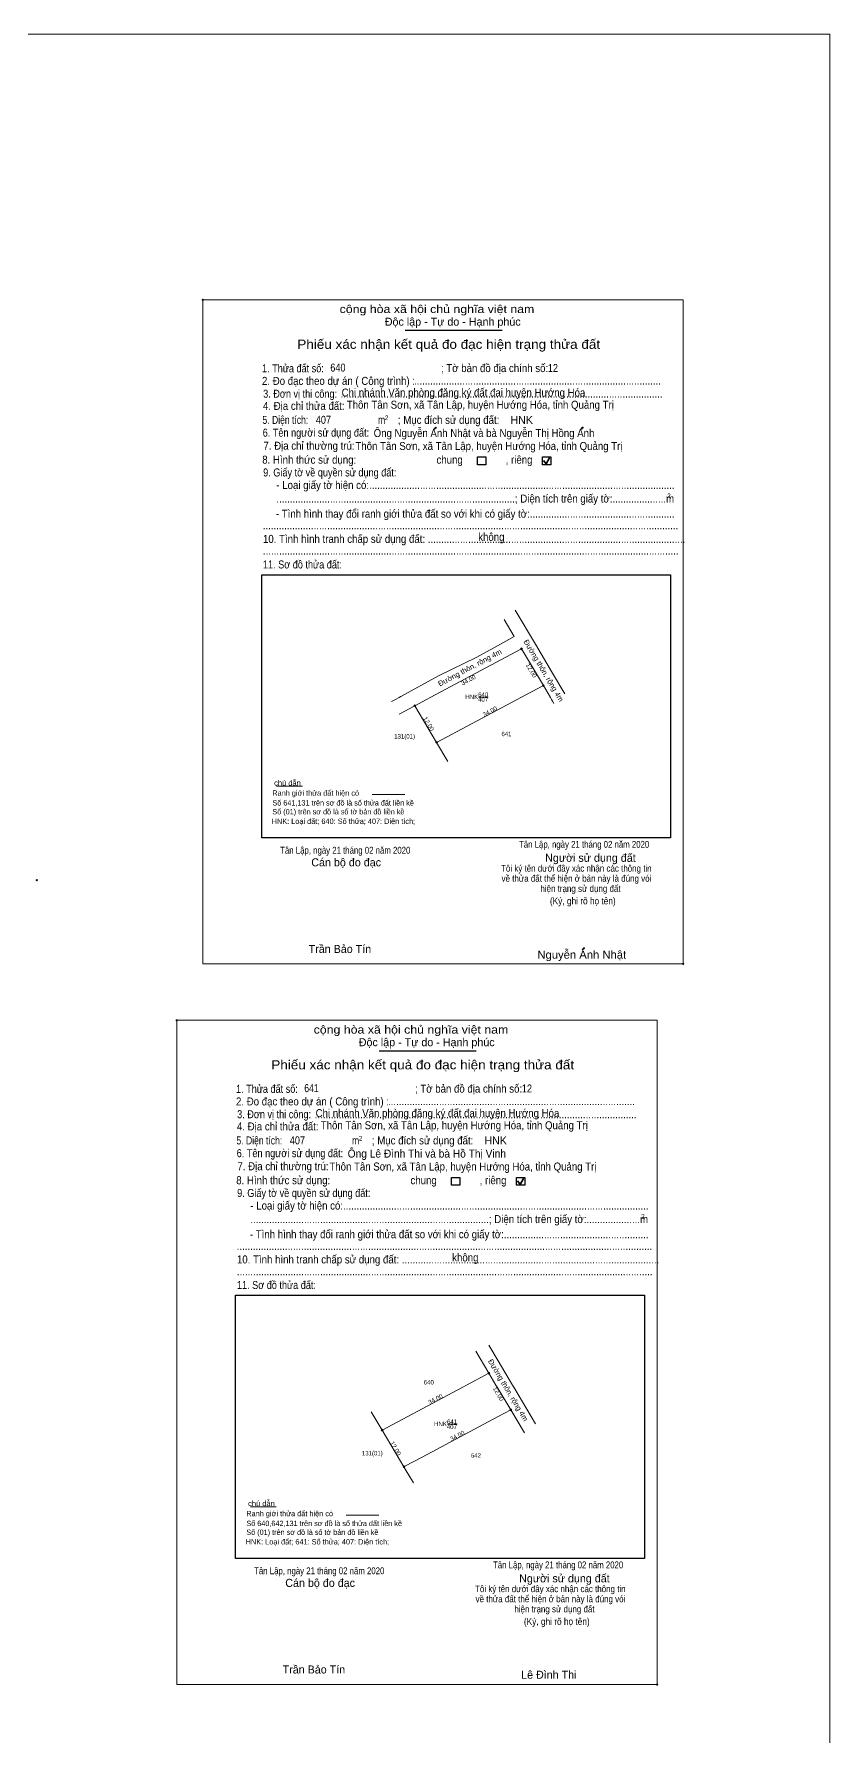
# Model space of a CAD drawing. Header units: metres. Extents: x 546991 to 548960, y 1836850 to 1838398.
# Drawn here: x 548736.5 to 548960.2, y 1837512.4 to 1837991.2 of the extents above; entities that cross this region are included whole.
import ezdxf
from ezdxf.enums import TextEntityAlignment as Align

# ---------------------------------------------------------------- set-up
doc = ezdxf.new("R2010")
doc.units = ezdxf.units.M
doc.header["$LTSCALE"] = 0.7
doc.header["$PDMODE"] = 32
doc.header["$PDSIZE"] = 0.35
for name, color, linetype, lineweight in [('10', 7, 'Continuous', 13), ('17', 7, 'Continuous', 13), ('2', 7, 'Continuous', 13), ('55', 7, 'Continuous', 13), ('6', 7, 'Continuous', 13), ('63', 7, 'Continuous', 13)]:
    doc.layers.add(name, color=color, linetype=linetype, lineweight=lineweight)

msp = doc.modelspace()

# ---------------------------------------------------------------- hatches: boundary and pattern name
at = {"layer": '2'}
for points in [[(548848.99, 1837880.08), (548849.42, 1837880.37), (548849.49, 1837880.42), (548849.53, 1837880.48), (548849.54, 1837880.53), (548849.51, 1837880.59), (548849.46, 1837880.63), (548849.37, 1837880.6), (548849.31, 1837880.54), (548849.28, 1837880.52), (548848.86, 1837880.08)], [(548890.26, 1837880.1), (548890.69, 1837880.39), (548890.76, 1837880.44), (548890.8, 1837880.5), (548890.81, 1837880.55), (548890.78, 1837880.61), (548890.73, 1837880.65), (548890.64, 1837880.62), (548890.58, 1837880.56), (548890.55, 1837880.54), (548890.13, 1837880.1)], [(548873.74, 1837818.31, 1), (548873.24, 1837818.31, 1)], [(548879.88, 1837808, 1), (548879.38, 1837808, 1)], [(548843.73, 1837802.34, 1), (548843.23, 1837802.34, 1)], [(548849.87, 1837792.03, 1), (548849.37, 1837792.03, 1)], [(548890.63, 1837733.74), (548891.06, 1837734.03), (548891.13, 1837734.08), (548891.17, 1837734.14), (548891.18, 1837734.19), (548891.15, 1837734.25), (548891.1, 1837734.29), (548891.01, 1837734.26), (548890.95, 1837734.2), (548890.92, 1837734.18), (548890.5, 1837733.74)], [(548864.58, 1837614.65, 1), (548864.08, 1837614.65, 1)], [(548870.72, 1837604.34, 1), (548870.22, 1837604.34, 1)], [(548834.57, 1837598.68, 1), (548834.07, 1837598.68, 1)], [(548840.71, 1837588.37, 1), (548840.21, 1837588.37, 1)]]:
    msp.add_hatch(color=256, dxfattribs=at).paths.add_polyline_path(points)

# ---------------------------------------------------------------- linework, layer by layer
at = {"layer": '10'}
for p, q in [((548867.55, 1837819.61), (548871.44, 1837821.75)), ((548850.13, 1837810.72), (548860.92, 1837815.97)), ((548860.92, 1837815.97), (548867.55, 1837819.61)), ((548882.23, 1837811.46), (548885.69, 1837805.64)), ((548839.61, 1837804.94), (548850.13, 1837810.72)), ((548879.63, 1837808), (548881.62, 1837804.66)), ((548836.94, 1837803.48), (548837.55, 1837803.81)), ((548837.55, 1837803.81), (548838.1, 1837804.11)), ((548838.1, 1837804.11), (548839.1, 1837804.66)), ((548839.1, 1837804.66), (548839.61, 1837804.94)), ((548882.23, 1837803.63), (548882.62, 1837802.97)), ((548864.3, 1837622.53), (548866.93, 1837618.11)), ((548864.33, 1837614.65), (548866.32, 1837611.31)), ((548866.93, 1837618.11), (548870.98, 1837611.31)), ((548866.93, 1837610.28), (548870.47, 1837604.34)), ((548870.98, 1837611.31), (548871.31, 1837610.76)), ((548871.31, 1837610.76), (548877.44, 1837600.46))]:
    msp.add_line(p, q, dxfattribs=at)
for points in [[(548871.7, 1837829.15), (548877.38, 1837819.61), (548882.23, 1837811.46)], [(548881.62, 1837804.66), (548881.95, 1837804.11), (548882.23, 1837803.63)], [(548866.32, 1837611.31), (548866.65, 1837610.76), (548866.93, 1837610.28)]]:
    msp.add_lwpolyline(points, dxfattribs=at)
at = {"layer": '17'}
for p, q in [((548804.66, 1837779.71), (548811.9, 1837779.71)), ((548797.35, 1837577.13), (548804.59, 1837577.13))]:
    msp.add_line(p, q, dxfattribs=at)
at = {"layer": '2', "lineweight": 25}
for p, q in [((548840.78, 1837907.9), (548868.08, 1837907.9)), ((548800.47, 1837839.17), (548915.41, 1837839.17)), ((548915.41, 1837839.17), (548915.41, 1837765.19)), ((548833.47, 1837705.32), (548860.77, 1837705.32)), ((548793.16, 1837636.59), (548908.1, 1837636.59)), ((548908.1, 1837636.59), (548908.1, 1837562.61))]:
    msp.add_line(p, q, dxfattribs=at)
at = {"layer": '2', "lineweight": 35}
for p, q in [((548879.67, 1837871.3), (548880.44, 1837870.3)), ((548880.44, 1837870.3), (548881.37, 1837871.98)), ((548872.36, 1837668.72), (548873.13, 1837667.72)), ((548873.13, 1837667.72), (548874.06, 1837669.4))]:
    msp.add_line(p, q, dxfattribs=at)
at = {"layer": '2'}
for p, q in [((548861.45, 1837804.73), (548864.15, 1837804.73)), ((548852.67, 1837600.32), (548855.37, 1837600.32))]:
    msp.add_line(p, q, dxfattribs=at)
for points in [[(548783.91, 1837916.46), (548918.92, 1837916.46), (548918.92, 1837729.73), (548783.91, 1837729.73)], [(548848.99, 1837880.08), (548849.42, 1837880.37), (548849.49, 1837880.42), (548849.53, 1837880.48), (548849.54, 1837880.53), (548849.51, 1837880.59), (548849.46, 1837880.63), (548849.37, 1837880.6), (548849.31, 1837880.54), (548849.28, 1837880.52), (548848.86, 1837880.08)], [(548890.26, 1837880.1), (548890.69, 1837880.39), (548890.76, 1837880.44), (548890.8, 1837880.5), (548890.81, 1837880.55), (548890.78, 1837880.61), (548890.73, 1837880.65), (548890.64, 1837880.62), (548890.58, 1837880.56), (548890.55, 1837880.54), (548890.13, 1837880.1)], [(548890.63, 1837733.74), (548891.06, 1837734.03), (548891.13, 1837734.08), (548891.17, 1837734.14), (548891.18, 1837734.19), (548891.15, 1837734.25), (548891.1, 1837734.29), (548891.01, 1837734.26), (548890.95, 1837734.2), (548890.92, 1837734.18), (548890.5, 1837733.74)], [(548776.6, 1837713.88), (548911.61, 1837713.88), (548911.61, 1837527.15), (548776.6, 1837527.15)]]:
    msp.add_lwpolyline(points, close=True, dxfattribs=at)
at = {"layer": '2', "lineweight": 25}
for points in [[(548861.16, 1837872.26), (548863.48, 1837872.26), (548863.48, 1837870.1), (548861.16, 1837870.1)], [(548879.41, 1837872.26), (548881.72, 1837872.26), (548881.72, 1837870.1), (548879.41, 1837870.1)], [(548853.85, 1837669.68), (548856.17, 1837669.68), (548856.17, 1837667.52), (548853.85, 1837667.52)], [(548872.1, 1837669.68), (548874.41, 1837669.68), (548874.41, 1837667.52), (548872.1, 1837667.52)]]:
    msp.add_lwpolyline(points, close=True, dxfattribs=at)
for points in [[(548915.41, 1837765.19), (548800.47, 1837765.19), (548800.47, 1837839.17)], [(548908.1, 1837562.61), (548793.16, 1837562.61), (548793.16, 1837636.59)]]:
    msp.add_lwpolyline(points, dxfattribs=at)
at = {"layer": '2'}
for centre in [(548873.49, 1837818.31), (548879.63, 1837808), (548843.48, 1837802.34), (548849.62, 1837792.03), (548864.33, 1837614.65), (548870.47, 1837604.34), (548834.32, 1837598.68), (548840.46, 1837588.37)]:
    msp.add_circle(centre, 0.25, dxfattribs=at)
for p in [(548783.91, 1837916.46), (548737.25, 1837753.28), (548918.92, 1837729.73), (548776.6, 1837713.88), (548911.61, 1837527.15)]:
    msp.add_point(p, dxfattribs=at)
at = {"layer": '55'}
for p, q in [((548868.58, 1837826.56), (548871.44, 1837821.75)), ((548873.49, 1837818.31), (548847.84, 1837804.66)), ((548873.49, 1837818.31), (548879.63, 1837808)), ((548879.63, 1837808), (548873.35, 1837804.66)), ((548843.48, 1837802.34), (548839.08, 1837800)), ((548860.66, 1837620.82), (548864.33, 1837614.65)), ((548864.33, 1837614.65), (548858.05, 1837611.31)), ((548866.93, 1837602.46), (548845.59, 1837591.1)), ((548870.47, 1837604.34), (548866.93, 1837602.46)), ((548870.47, 1837604.34), (548874.31, 1837597.9)), ((548845.59, 1837591.1), (548840.75, 1837588.52)), ((548840.75, 1837588.52), (548840.46, 1837588.37)), ((548840.84, 1837587.73), (548843.18, 1837583.81))]:
    msp.add_line(p, q, dxfattribs=at)
for points in [[(548847.84, 1837804.66), (548846.81, 1837804.11), (548843.48, 1837802.34)], [(548843.48, 1837802.34), (548849.62, 1837792.03), (548852.81, 1837786.68)], [(548873.35, 1837804.66), (548872.32, 1837804.11), (548849.62, 1837792.03)], [(548858.05, 1837611.31), (548857.02, 1837610.76), (548834.32, 1837598.68)], [(548831.25, 1837603.84), (548834.32, 1837598.68), (548840.46, 1837588.37)], [(548840.46, 1837588.37), (548840.75, 1837587.88), (548840.84, 1837587.73)]]:
    msp.add_lwpolyline(points, dxfattribs=at)
at = {"layer": '6'}
for p, q in [((548831.54, 1837777.35), (548840.68, 1837777.35)), ((548824.23, 1837574.77), (548833.37, 1837574.77))]:
    msp.add_line(p, q, dxfattribs=at)
at = {"layer": '63'}
msp.add_lwpolyline([(548467.88, 1837991.17), (548960.17, 1837991.17), (548960.17, 1836850.29), (548467.88, 1836850.29)], close=True, dxfattribs=at)

# ---------------------------------------------------------------- texts
at = {"layer": '2'}
for s, height, width, p in [('cộng hòa xã hội chủ nghĩa việt nam', 2.253, 1.15, (548822.39, 1837912.73)), ('1. Thửa đất số:', 2.253, 0.85, (548800.57, 1837896.07)), ('640', 2.25, 0.85, (548819.76, 1837896.27)), ('; Tờ bản đồ địa chính số:', 2.253, 0.9, (548850.86, 1837896.13)), ('12', 2.25, 0.85, (548880.9, 1837896.17)), ('2. Đo đạc theo dự án ( Công trình) : ', 2.255, 0.9, (548800.56, 1837892.53)), ('............................................................................................', 2.255, 0.9, (548843.28, 1837892.61)), ('4. Địa chỉ thửa đất:', 2.255, 0.9, (548800.83, 1837885.51)), ('3. Đơn vị thi công:', 2.255, 0.85, (548800.89, 1837888.93)), ('........................................................................................................................', 2.255, 0.9, (548822.67, 1837888.93)), ('Chi nhánh Văn phòng đăng ký đất đai huyện Hướng Hóa', 2.25, 0.9, (548822.95, 1837889.25)), ('Thôn Tân Sơn, xã Tân Lập, huyện Hướng Hóa, tỉnh Quảng Trị', 2.25, 0.9, (548824.39, 1837885.83)), ('5. Diện tích:', 2.255, 0.8, (548800.69, 1837881.57)), ('407', 2.25, 0.85, (548815.69, 1837881.59)), ('m', 2.253, 0.8, (548833.17, 1837881.57)), ('2', 1.288, 0.8, (548835.11, 1837882.65)), ('; Mục đích sử dụng đất:', 2.253, 0.9, (548838.76, 1837881.57)), ('6. Tên người sử dụng đất:', 2.255, 0.85, (548800.76, 1837877.98)), ('Ông Nguyễn Anh Nhật và bà Nguyễn Thị Hồng Anh', 2.25, 0.9, (548831.95, 1837877.87)), ('7. Địa chỉ thường trú:', 2.255, 0.9, (548800.96, 1837874.31)), ('Thôn Tân Sơn, xã Tân Lập, huyện Hướng Hóa, tỉnh Quảng Trị', 2.25, 0.9, (548826.81, 1837874.23)), ('8. Hình thức sử dụng:', 2.255, 0.9, (548800.63, 1837870.38)), ('9. Giấy tờ về quyền sử dụng đất:', 2.255, 0.85, (548800.89, 1837866.79)), ('chung                , riêng', 2.253, 0.9, (548849.6, 1837870.38)), ('     - Loại giấy tờ hiện có:..................................................................................................................', 2.253, 0.9, (548800.83, 1837863.25)), ('     .........................................................................................; Diện tích trên giấy tờ:....................m', 2.253, 0.9, (548800.83, 1837859.45)), ('2', 1.288, 0.8, (548914.45, 1837860.71)), ('     - Tình hình thay đổi ranh giới thửa đất so với khi có giấy tờ:......................................................', 2.253, 0.9, (548800.69, 1837855.19)), ('...........................................................................................................................................................', 2.253, 0.9, (548800.76, 1837851.92)), ('10. Tình hình tranh chấp sử dụng đất: ................................................................................................', 2.255, 0.9, (548800.83, 1837848.11)), ('không', 2.254, 0.9, (548861.32, 1837848.66)), ('...........................................................................................................................................................', 2.253, 0.9, (548800.83, 1837844.79)), ('11. Sơ đồ thửa đất:', 2.255, 0.85, (548800.83, 1837840.92)), ('Tân Lập, ngày 21 tháng 02 năm 2020', 1.93, 0.85, (548872.8, 1837762.39)), ('Tân Lập, ngày 21 tháng 02 năm 2020', 1.93, 0.85, (548805.67, 1837760.73)), ('(Ký, ghi rõ họ tên)', 1.932, 0.9, (548881.48, 1837746.49)), ('Nguyễn Anh Nhật', 2.25, 1.05, (548877.96, 1837731.22)), ('cộng hòa xã hội chủ nghĩa việt nam', 2.253, 1.15, (548815.08, 1837710.15)), ('1. Thửa đất số:', 2.253, 0.85, (548793.26, 1837693.49)), ('641', 2.25, 0.8, (548812.45, 1837693.69)), ('; Tờ bản đồ địa chính số:', 2.253, 0.9, (548843.55, 1837693.55)), ('2. Đo đạc theo dự án ( Công trình) : ', 2.255, 0.9, (548793.25, 1837689.95)), ('12', 2.25, 0.85, (548873.59, 1837693.59)), ('3. Đơn vị thi công:', 2.255, 0.85, (548793.58, 1837686.35)), ('........................................................................................................................', 2.255, 0.9, (548815.36, 1837686.35)), ('Chi nhánh Văn phòng đăng ký đất đai huyện Hướng Hóa', 2.25, 0.9, (548815.64, 1837686.67)), ('............................................................................................', 2.255, 0.9, (548835.97, 1837690.03)), ('4. Địa chỉ thửa đất:', 2.255, 0.9, (548793.52, 1837682.93)), ('Thôn Tân Sơn, xã Tân Lập, huyện Hướng Hóa, tỉnh Quảng Trị', 2.25, 0.9, (548817.08, 1837683.25)), ('5. Diện tích:', 2.255, 0.8, (548793.38, 1837678.99)), ('6. Tên người sử dụng đất:', 2.255, 0.85, (548793.45, 1837675.4)), ('407', 2.25, 0.85, (548808.38, 1837679.01)), ('Ông Lê Đình Thi và bà Hồ Thị Vinh', 2.25, 0.95, (548824.64, 1837675.29)), ('m', 2.253, 0.8, (548825.86, 1837678.99)), ('2', 1.288, 0.8, (548827.8, 1837680.07)), ('; Mục đích sử dụng đất:', 2.253, 0.9, (548831.45, 1837678.99)), ('7. Địa chỉ thường trú:', 2.255, 0.9, (548793.65, 1837671.73)), ('Thôn Tân Sơn, xã Tân Lập, huyện Hướng Hóa, tỉnh Quảng Trị', 2.25, 0.9, (548819.5, 1837671.65)), ('8. Hình thức sử dụng:', 2.255, 0.9, (548793.32, 1837667.8)), ('chung                , riêng', 2.253, 0.9, (548842.29, 1837667.8)), ('9. Giấy tờ về quyền sử dụng đất:', 2.255, 0.85, (548793.58, 1837664.21)), ('     - Loại giấy tờ hiện có:..................................................................................................................', 2.253, 0.9, (548793.52, 1837660.67)), ('     .........................................................................................; Diện tích trên giấy tờ:....................m', 2.253, 0.9, (548793.52, 1837656.87)), ('2', 1.288, 0.8, (548907.14, 1837658.13)), ('     - Tình hình thay đổi ranh giới thửa đất so với khi có giấy tờ:......................................................', 2.253, 0.9, (548793.38, 1837652.61)), ('...........................................................................................................................................................', 2.253, 0.9, (548793.45, 1837649.34)), ('10. Tình hình tranh chấp sử dụng đất: ................................................................................................', 2.255, 0.9, (548793.52, 1837645.53)), ('không', 2.254, 0.9, (548854.01, 1837646.08)), ('11. Sơ đồ thửa đất:', 2.255, 0.85, (548793.52, 1837638.34)), ('...........................................................................................................................................................', 2.253, 0.9, (548793.52, 1837642.21)), ('Tân Lập, ngày 21 tháng 02 năm 2020', 1.93, 0.85, (548865.49, 1837559.81)), ('Tân Lập, ngày 21 tháng 02 năm 2020', 1.93, 0.85, (548798.36, 1837558.15)), ('(Ký, ghi rõ họ tên)', 1.932, 0.9, (548874.17, 1837543.91))]:
    msp.add_text(s, height=height, dxfattribs=dict(at, width=width)).set_placement(p)
for s, height, p in [('Độc lập - Tự do - Hạnh phúc', 2.253, (548835.07, 1837909.18)), ('HNK', 2.25, (548870.36, 1837881.56)), ('Cán bộ đo đạc', 2.254, (548814.41, 1837757.17)), ('Người sử dụng đất', 2.253, (548880.14, 1837758.45)), ('Trần Bảo Tín', 2.25, (548813.68, 1837732.82)), ('Độc lập - Tự do - Hạnh phúc', 2.253, (548827.76, 1837706.6)), ('HNK', 2.25, (548863.05, 1837678.98)), ('Người sử dụng đất', 2.253, (548872.83, 1837555.87)), ('Cán bộ đo đạc', 2.254, (548807.1, 1837554.59)), ('Trần Bảo Tín', 2.25, (548806.37, 1837530.24)), ('Lê Đình Thi', 2.25, (548873.39, 1837528.77))]:
    msp.add_text(s, height=height, dxfattribs=at).set_placement(p)
for s, height, width, p in [('Phiếu xác nhận kết quả đo đạc hiện trạng thửa đất', 2.575, 1.1, (548853.035, 1837902.67)), ('640', 1.25, 0.85, (548862.74, 1837804.84)), ('407', 1.25, 0.85, (548862.685, 1837803.43)), ('131(01)', 1.25, 0.85, (548840.64, 1837793.11)), ('641', 1.25, 0.8, (548869.26, 1837793.77)), ('Tôi ký tên dưới đây xác nhận các thông tin', 1.862, 0.9, (548888.905, 1837755.69)), ('về thửa đất thể hiện ở bản này là đúng vói', 1.862, 0.9, (548888.94, 1837752.85)), ('hiện trạng sử dụng đất', 1.862, 0.9, (548890.065, 1837750)), ('Phiếu xác nhận kết quả đo đạc hiện trạng thửa đất', 2.575, 1.1, (548845.725, 1837700.09)), ('640', 1.25, 0.85, (548847.44, 1837611.49)), ('407', 1.25, 0.85, (548853.925, 1837598.95)), ('641', 1.25, 0.8, (548853.96, 1837600.42)), ('131(01)', 1.25, 0.85, (548831.56, 1837591.55)), ('642', 1.25, 0.85, (548860.675, 1837590.91)), ('Tôi ký tên dưới đây xác nhận các thông tin', 1.862, 0.9, (548881.595, 1837553.11)), ('về thửa đất thể hiện ở bản này là đúng vói', 1.862, 0.9, (548881.63, 1837550.27)), ('hiện trạng sử dụng đất', 1.862, 0.9, (548882.755, 1837547.42))]:
    msp.add_text(s, height=height, dxfattribs=dict(at, width=width)).set_placement(p, align=Align.CENTER)
at = {"layer": '2', "width": 0.95}
for rotation, p in [(28.02, (548859.3227, 1837812.3769)), (300.775, (548879.0817, 1837811.8238)), (300.775, (548869.0917, 1837609.5138))]:
    msp.add_text('Đường thôn, rộng 4m', height=1.5, rotation=rotation, dxfattribs=at).set_placement(p, align=Align.CENTER)
at = {"layer": '2'}
for s, rotation, p in [('34.00', 28.02, (548858.8664, 1837809.0092)), ('12.00', 300.775, (548875.7368, 1837811.9248)), ('34.00', 28.02, (548864.9164, 1837800.1592)), ('12.00', 300.775, (548846.8568, 1837796.9048)), ('12.00', 300.775, (548866.4768, 1837608.5648)), ('34.00', 28.02, (548849.6164, 1837606.8092)), ('12.00', 300.775, (548837.5768, 1837593.2048)), ('34.00', 28.02, (548855.7464, 1837596.5092))]:
    msp.add_text(s, height=1.25, rotation=rotation, dxfattribs=at).set_placement(p, align=Align.CENTER)
for s, height, p in [('HNK', 1.25, (548859.505, 1837804.2)), ('.', 0.644, (548918.8886, 1837729.35)), ('HNK', 1.25, (548850.725, 1837599.78)), ('.', 0.644, (548911.5786, 1837526.77))]:
    msp.add_text(s, height=height, dxfattribs=at).set_placement(p, align=Align.CENTER)
at = {"layer": '6'}
for s, width, p in [('Ranh giới thửa đất hiện có ', 0.9, (548803.46, 1837777.03)), ('chú dẫn', 1.05, (548803.97, 1837779.88)), ('Số (01) trên sơ đồ là số tờ bản đồ liền kề', 0.85, (548803.47, 1837771.78)), ('Số 641,131 trên sơ đồ là số thửa đất liền kề', 0.85, (548803.49, 1837774.27)), ('HNK: Loại đất; 640: Số thửa; 407: Diện tích;', 0.9, (548803.28, 1837769.1)), ('chú dẫn', 1.05, (548796.66, 1837577.3)), ('Số 640,642,131 trên sơ đồ là số thửa đất liền kề', 0.85, (548796.18, 1837571.69)), ('Ranh giới thửa đất hiện có ', 0.9, (548796.15, 1837574.45)), ('HNK: Loại đất; 641: Số thửa; 407: Diện tích;', 0.9, (548795.97, 1837566.52)), ('Số (01) trên sơ đồ là số tờ bản đồ liền kề', 0.85, (548796.16, 1837569.2))]:
    msp.add_text(s, height=1.5, dxfattribs=dict(at, width=width)).set_placement(p)

doc.saveas('drawing.dxf')
